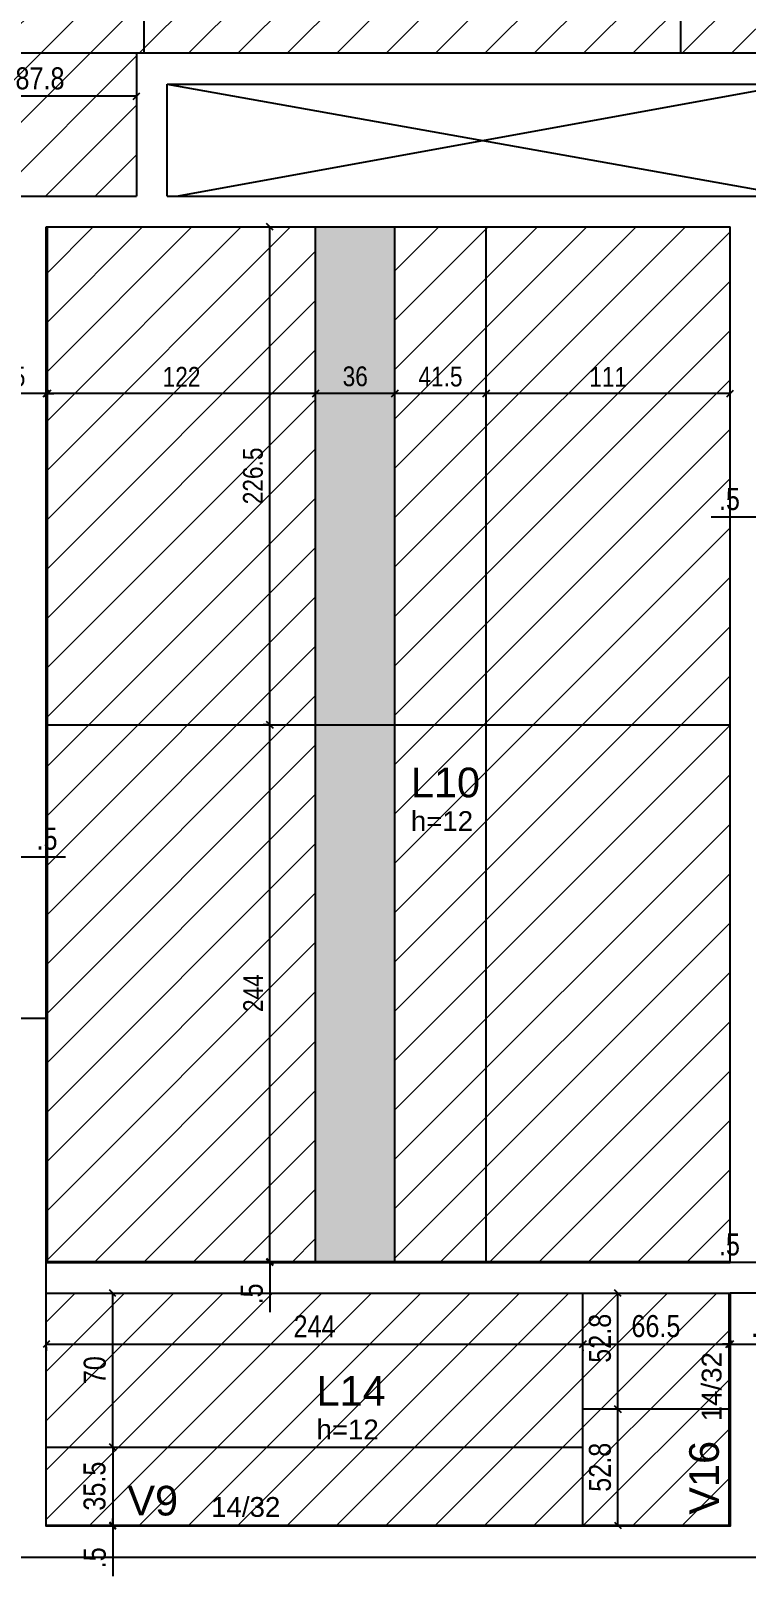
# Model space of a CAD drawing. Header units: millimetres. Extents: x 2319 to 6611, y 404 to 3152.
# Drawn here: x 4151 to 4476, y 1138 to 1841 of the extents above; entities that cross this region are included whole.
import ezdxf

# ---------------------------------------------------------------- set-up
doc = ezdxf.new("R2010")
doc.units = ezdxf.units.MM
for name, color, linetype in [('10', 252, 'Continuous'), ('9', 8, 'Continuous'), ('COTA', 241, 'Continuous'), ('ES-VIGA', 3, 'Continuous'), ('Painéis', 200, 'Continuous'), ('VIG-D', 2, 'Continuous'), ('VIG-N', 4, 'Continuous')]:
    doc.layers.add(name, color=color, linetype=linetype)
doc.layers.add('Hachura', color=251, linetype='Continuous', lineweight=9)
doc.layers.add('REAPROVEITAMENTO', color=251, linetype='Continuous', lineweight=9)
doc.styles.add('COTA TECNICA', font='techl___.ttf', dxfattribs={"height": 10})
doc.styles.add('COTA TECNICA-50', font='techl___.ttf', dxfattribs={"height": 9})
doc.styles.add('TQS_ARIAL', font='arial.ttf')
doc.dimstyles.new('COTA PAINEL-50', dxfattribs={"dimtxt": 9, "dimasz": 3, "dimexe": 3, "dimexo": 3, "dimgap": 3, "dimtad": 1, "dimdec": 1, "dimzin": 12, "dimdsep": 46, "dimtxsty": 'COTA TECNICA-50', "dimblk1": 'OBLIQUE', "dimblk2": 'OBLIQUE', "dimsah": 1, "dimcen": 0.9, "dimclrd": 4, "dimclre": 4, "dimclrt": 240, "dimadec": 1, "dimazin": 3, "dimtfac": 1, "dimtdec": 1, "dimtmove": 0, "dimatfit": 3, "dimfxl": 1, "dimtolj": 1, "dimtzin": 12, "dimarcsym": 0})
doc.dimstyles.new('PAINEL', dxfattribs={"dimtxt": 10, "dimasz": 3, "dimexe": 3, "dimexo": 3, "dimgap": 3, "dimtad": 1, "dimdec": 1, "dimzin": 12, "dimdsep": 46, "dimtxsty": 'COTA TECNICA', "dimblk1": 'OBLIQUE', "dimblk2": 'OBLIQUE', "dimsah": 1, "dimcen": 0.9, "dimclrd": 4, "dimclre": 4, "dimclrt": 240, "dimadec": 1, "dimazin": 3, "dimtfac": 1, "dimtdec": 1, "dimtmove": 0, "dimatfit": 3, "dimfxl": 1, "dimtolj": 1, "dimtzin": 12, "dimarcsym": 0})

# ---------------------------------------------------------------- blocks, each defined once
blk = doc.blocks.new('_Oblique')
at = {"color": 0, "linetype": 'ByBlock', "lineweight": -2}
blk.add_line((-0.5, -0.5), (0.5, 0.5), dxfattribs=at)
blk = doc.blocks.new('*D151')
at = {"layer": 'COTA', "color": 4, "lineweight": -2, "transparency": 16777216}
for p, q in [((4257.79, 1524.99), (4256.13, 1524.99)), ((4259.13, 1281), (4259.13, 1524.99))]:
    blk.add_line(p, q, dxfattribs=at)
at = {"layer": 'Defpoints', "color": 0, "transparency": 16777216}
for p in [(4259.13, 1524.99), (4260.79, 1524.99), (4259.13, 1281)]:
    blk.add_point(p, dxfattribs=at)
at = {"layer": 'COTA', "color": 4, "lineweight": -2, "transparency": 16777216, "xscale": 3, "yscale": 3, "zscale": 3}
for p, rotation in [((4259.13, 1524.99), 90), ((4259.13, 1281), 270)]:
    blk.add_blockref('_Oblique', p, dxfattribs=dict(at, rotation=rotation))
at = {"layer": 'COTA', "color": 240, "transparency": 16777216, "insert": (4251.57, 1403), "char_height": 9, "attachment_point": 5, "rotation": 90, "style": 'COTA TECNICA-50'}
blk.add_mtext('\\A1;244', dxfattribs=at)
blk = doc.blocks.new('*D59')
at = {"layer": 'COTA', "color": 4, "lineweight": -2, "transparency": 16777216}
blk.add_line((4259.13, 1524.99), (4259.13, 1751.5), dxfattribs=at)
at = {"layer": 'Defpoints', "color": 0, "transparency": 16777216}
for p in [(4259.13, 1751.5), (4259.13, 1751.5), (4259.13, 1524.99)]:
    blk.add_point(p, dxfattribs=at)
at = {"layer": 'COTA', "color": 4, "lineweight": -2, "transparency": 16777216, "xscale": 3, "yscale": 3, "zscale": 3}
for p, rotation in [((4259.13, 1751.5), 90), ((4259.13, 1524.99), 270)]:
    blk.add_blockref('_Oblique', p, dxfattribs=dict(at, rotation=rotation))
at = {"layer": 'COTA', "color": 240, "transparency": 16777216, "insert": (4251.54, 1638.25), "char_height": 9, "attachment_point": 5, "rotation": 90, "style": 'COTA TECNICA-50'}
blk.add_mtext('\\A1;226.5', dxfattribs=at)
blk = doc.blocks.new('*D60')
at = {"layer": 'COTA', "color": 4, "lineweight": -2, "transparency": 16777216}
blk.add_line((4468.53, 1675.78), (4357.53, 1675.78), dxfattribs=at)
at = {"layer": 'Defpoints', "color": 0, "transparency": 16777216}
for p in [(4357.53, 1675.78), (4357.53, 1675.78), (4468.53, 1675.78)]:
    blk.add_point(p, dxfattribs=at)
at = {"layer": 'COTA', "color": 4, "lineweight": -2, "transparency": 16777216, "xscale": 3, "yscale": 3, "zscale": 3, "rotation": 180}
blk.add_blockref('_Oblique', (4357.53, 1675.78), dxfattribs=at)
at = {"layer": 'COTA', "color": 4, "lineweight": -2, "transparency": 16777216, "xscale": 3, "yscale": 3, "zscale": 3}
blk.add_blockref('_Oblique', (4468.53, 1675.78), dxfattribs=at)
at = {"layer": 'COTA', "color": 240, "transparency": 16777216, "insert": (4413.03, 1683.33), "char_height": 9, "attachment_point": 5, "style": 'COTA TECNICA-50'}
blk.add_mtext('\\A1;111', dxfattribs=at)
blk = doc.blocks.new('*D61')
at = {"layer": 'COTA', "color": 4, "lineweight": -2, "transparency": 16777216}
blk.add_line((4357.53, 1675.78), (4316.03, 1675.78), dxfattribs=at)
at = {"layer": 'Defpoints', "color": 0, "transparency": 16777216}
for p in [(4316.03, 1675.78), (4316.03, 1675.78), (4357.53, 1675.78)]:
    blk.add_point(p, dxfattribs=at)
at = {"layer": 'COTA', "color": 4, "lineweight": -2, "transparency": 16777216, "xscale": 3, "yscale": 3, "zscale": 3, "rotation": 180}
blk.add_blockref('_Oblique', (4316.03, 1675.78), dxfattribs=at)
at = {"layer": 'COTA', "color": 4, "lineweight": -2, "transparency": 16777216, "xscale": 3, "yscale": 3, "zscale": 3}
blk.add_blockref('_Oblique', (4357.53, 1675.78), dxfattribs=at)
at = {"layer": 'COTA', "color": 240, "transparency": 16777216, "insert": (4336.78, 1683.38), "char_height": 9, "attachment_point": 5, "style": 'COTA TECNICA-50'}
blk.add_mtext('\\A1;41.5', dxfattribs=at)
blk = doc.blocks.new('*D62')
at = {"layer": 'COTA', "color": 4, "lineweight": -2, "transparency": 16777216}
blk.add_line((4316.03, 1675.78), (4280.03, 1675.78), dxfattribs=at)
at = {"layer": 'Defpoints', "color": 0, "transparency": 16777216}
for p in [(4280.03, 1675.78), (4280.03, 1675.78), (4316.03, 1675.78)]:
    blk.add_point(p, dxfattribs=at)
at = {"layer": 'COTA', "color": 4, "lineweight": -2, "transparency": 16777216, "xscale": 3, "yscale": 3, "zscale": 3, "rotation": 180}
blk.add_blockref('_Oblique', (4280.03, 1675.78), dxfattribs=at)
at = {"layer": 'COTA', "color": 4, "lineweight": -2, "transparency": 16777216, "xscale": 3, "yscale": 3, "zscale": 3}
blk.add_blockref('_Oblique', (4316.03, 1675.78), dxfattribs=at)
at = {"layer": 'COTA', "color": 240, "transparency": 16777216, "insert": (4298.03, 1683.48), "char_height": 9, "attachment_point": 5, "style": 'COTA TECNICA-50'}
blk.add_mtext('\\A1;36', dxfattribs=at)
blk = doc.blocks.new('*D63')
at = {"layer": 'COTA', "color": 4, "lineweight": -2, "transparency": 16777216}
blk.add_line((4280.03, 1675.78), (4158.03, 1675.78), dxfattribs=at)
at = {"layer": 'Defpoints', "color": 0, "transparency": 16777216}
for p in [(4158.03, 1675.78), (4158.03, 1675.78), (4280.03, 1675.78)]:
    blk.add_point(p, dxfattribs=at)
at = {"layer": 'COTA', "color": 4, "lineweight": -2, "transparency": 16777216, "xscale": 3, "yscale": 3, "zscale": 3, "rotation": 180}
blk.add_blockref('_Oblique', (4158.03, 1675.78), dxfattribs=at)
at = {"layer": 'COTA', "color": 4, "lineweight": -2, "transparency": 16777216, "xscale": 3, "yscale": 3, "zscale": 3}
blk.add_blockref('_Oblique', (4280.03, 1675.78), dxfattribs=at)
at = {"layer": 'COTA', "color": 240, "transparency": 16777216, "insert": (4219.03, 1683.33), "char_height": 9, "attachment_point": 5, "style": 'COTA TECNICA-50'}
blk.add_mtext('\\A1;122', dxfattribs=at)
blk = doc.blocks.new('*D64')
at = {"layer": 'COTA', "color": 4, "lineweight": -2, "transparency": 16777216}
for p, q in [((4157.53, 1675.78), (4135.94, 1675.78)), ((4158.03, 1675.78), (4157.53, 1675.78)), ((4158.03, 1675.78), (4161.03, 1675.78))]:
    blk.add_line(p, q, dxfattribs=at)
at = {"layer": 'Defpoints', "color": 0, "transparency": 16777216}
for p in [(4157.53, 1675.78), (4157.53, 1675.78), (4158.03, 1675.78)]:
    blk.add_point(p, dxfattribs=at)
at = {"layer": 'COTA', "color": 4, "lineweight": -2, "transparency": 16777216, "xscale": 3, "yscale": 3, "zscale": 3}
blk.add_blockref('_Oblique', (4157.53, 1675.78), dxfattribs=at)
at = {"layer": 'COTA', "color": 4, "lineweight": -2, "transparency": 16777216, "xscale": 3, "yscale": 3, "zscale": 3, "rotation": 180}
blk.add_blockref('_Oblique', (4158.03, 1675.78), dxfattribs=at)
at = {"layer": 'COTA', "color": 240, "transparency": 16777216, "insert": (4143.73, 1683.38), "char_height": 9, "attachment_point": 5, "style": 'COTA TECNICA-50'}
blk.add_mtext('\\A1;.5', dxfattribs=at)
blk = doc.blocks.new('*D65')
at = {"layer": 'COTA', "color": 4, "lineweight": -2, "transparency": 16777216}
for p, q in [((4259.13, 1281), (4259.13, 1284)), ((4259.13, 1281), (4259.13, 1280.5)), ((4259.13, 1280.5), (4259.13, 1257.84))]:
    blk.add_line(p, q, dxfattribs=at)
at = {"layer": 'Defpoints', "color": 0, "transparency": 16777216}
for p in [(4259.13, 1281), (4259.13, 1280.5), (4259.13, 1280.5)]:
    blk.add_point(p, dxfattribs=at)
at = {"layer": 'COTA', "color": 4, "lineweight": -2, "transparency": 16777216, "xscale": 3, "yscale": 3, "zscale": 3}
for p, rotation in [((4259.13, 1281), 270), ((4259.13, 1280.5), 90)]:
    blk.add_blockref('_Oblique', p, dxfattribs=dict(at, rotation=rotation))
at = {"layer": 'COTA', "color": 240, "transparency": 16777216, "insert": (4251.02, 1266.17), "char_height": 10, "attachment_point": 5, "rotation": 90, "style": 'COTA TECNICA'}
blk.add_mtext('\\A1;.5', dxfattribs=at)
blk = doc.blocks.new('*D75')
at = {"layer": 'COTA', "color": 4, "lineweight": -2, "transparency": 16777216}
blk.add_line((4187.71, 1266.5), (4187.71, 1196.5), dxfattribs=at)
at = {"layer": 'Defpoints', "color": 0, "transparency": 16777216}
for p in [(4187.71, 1266.5), (4187.71, 1196.5), (4187.71, 1196.5)]:
    blk.add_point(p, dxfattribs=at)
at = {"layer": 'COTA', "color": 4, "lineweight": -2, "transparency": 16777216, "xscale": 3, "yscale": 3, "zscale": 3}
for p, rotation in [((4187.71, 1266.5), 90), ((4187.71, 1196.5), 270)]:
    blk.add_blockref('_Oblique', p, dxfattribs=dict(at, rotation=rotation))
at = {"layer": 'COTA', "color": 240, "transparency": 16777216, "insert": (4179.61, 1231.5), "char_height": 10, "attachment_point": 5, "rotation": 90, "style": 'COTA TECNICA'}
blk.add_mtext('\\A1;70', dxfattribs=at)
blk = doc.blocks.new('*D76')
at = {"layer": 'COTA', "color": 4, "lineweight": -2, "transparency": 16777216}
for p, q in [((4187.72, 1196.5), (4187.72, 1160.99)), ((4190.71, 1196.5), (4190.72, 1196.5)), ((4190.71, 1160.99), (4190.72, 1160.99))]:
    blk.add_line(p, q, dxfattribs=at)
at = {"layer": 'Defpoints', "color": 0, "transparency": 16777216}
for p in [(4187.71, 1196.5), (4187.71, 1160.99), (4187.72, 1160.99)]:
    blk.add_point(p, dxfattribs=at)
at = {"layer": 'COTA', "color": 4, "lineweight": -2, "transparency": 16777216, "xscale": 3, "yscale": 3, "zscale": 3}
for p, rotation in [((4187.72, 1196.5), 90), ((4187.72, 1160.99), 270)]:
    blk.add_blockref('_Oblique', p, dxfattribs=dict(at, rotation=rotation))
at = {"layer": 'COTA', "color": 240, "transparency": 16777216, "insert": (4179.5, 1178.75), "char_height": 10, "attachment_point": 5, "rotation": 90, "style": 'COTA TECNICA'}
blk.add_mtext('\\A1;35.5', dxfattribs=at)
blk = doc.blocks.new('*D153')
at = {"layer": 'COTA', "color": 4, "lineweight": -2, "transparency": 16777216}
for p, q in [((4401.53, 1241.13), (4401.53, 1246.37)), ((4157.53, 1243.37), (4401.53, 1243.37)), ((4157.53, 1242.12), (4157.53, 1240.37))]:
    blk.add_line(p, q, dxfattribs=at)
at = {"layer": 'Defpoints', "color": 0, "transparency": 16777216}
for p in [(4157.53, 1245.12), (4401.53, 1243.37), (4401.53, 1238.13)]:
    blk.add_point(p, dxfattribs=at)
at = {"layer": 'COTA', "color": 4, "lineweight": -2, "transparency": 16777216, "xscale": 3, "yscale": 3, "zscale": 3, "rotation": 180}
blk.add_blockref('_Oblique', (4157.53, 1243.37), dxfattribs=at)
at = {"layer": 'COTA', "color": 4, "lineweight": -2, "transparency": 16777216, "xscale": 3, "yscale": 3, "zscale": 3}
blk.add_blockref('_Oblique', (4401.53, 1243.37), dxfattribs=at)
at = {"layer": 'COTA', "color": 240, "transparency": 16777216, "insert": (4279.53, 1251.44), "char_height": 10, "attachment_point": 5, "style": 'COTA TECNICA'}
blk.add_mtext('\\A1;244', dxfattribs=at)
blk = doc.blocks.new('*D154')
at = {"layer": 'COTA', "color": 4, "lineweight": -2, "transparency": 16777216}
for p, q in [((4468.03, 1246.35), (4468.03, 1240.37)), ((4401.53, 1243.37), (4468.03, 1243.37)), ((4401.53, 1240.75), (4401.53, 1240.37))]:
    blk.add_line(p, q, dxfattribs=at)
at = {"layer": 'Defpoints', "color": 0, "transparency": 16777216}
for p in [(4468.03, 1249.35), (4401.53, 1243.75), (4468.03, 1243.37)]:
    blk.add_point(p, dxfattribs=at)
at = {"layer": 'COTA', "color": 4, "lineweight": -2, "transparency": 16777216, "xscale": 3, "yscale": 3, "zscale": 3, "rotation": 180}
blk.add_blockref('_Oblique', (4401.53, 1243.37), dxfattribs=at)
at = {"layer": 'COTA', "color": 4, "lineweight": -2, "transparency": 16777216, "xscale": 3, "yscale": 3, "zscale": 3}
blk.add_blockref('_Oblique', (4468.03, 1243.37), dxfattribs=at)
at = {"layer": 'COTA', "color": 240, "transparency": 16777216, "insert": (4434.78, 1251.48), "char_height": 10, "attachment_point": 5, "style": 'COTA TECNICA'}
blk.add_mtext('\\A1;66.5', dxfattribs=at)
blk = doc.blocks.new('*D77')
at = {"layer": 'COTA', "color": 4, "lineweight": -2, "transparency": 16777216}
for p, q in [((4468.03, 1243.37), (4465.03, 1243.37)), ((4468.03, 1243.37), (4468.53, 1243.37)), ((4468.53, 1243.37), (4491.19, 1243.37))]:
    blk.add_line(p, q, dxfattribs=at)
at = {"layer": 'Defpoints', "color": 0, "transparency": 16777216}
for p in [(4468.03, 1243.37), (4468.53, 1243.37), (4468.53, 1243.37)]:
    blk.add_point(p, dxfattribs=at)
at = {"layer": 'COTA', "color": 4, "lineweight": -2, "transparency": 16777216, "xscale": 3, "yscale": 3, "zscale": 3}
blk.add_blockref('_Oblique', (4468.03, 1243.37), dxfattribs=at)
at = {"layer": 'COTA', "color": 4, "lineweight": -2, "transparency": 16777216, "xscale": 3, "yscale": 3, "zscale": 3, "rotation": 180}
blk.add_blockref('_Oblique', (4468.53, 1243.37), dxfattribs=at)
at = {"layer": 'COTA', "color": 240, "transparency": 16777216, "insert": (4482.86, 1251.48), "char_height": 10, "attachment_point": 5, "style": 'COTA TECNICA'}
blk.add_mtext('\\A1;.5', dxfattribs=at)
blk = doc.blocks.new('*D78')
at = {"layer": 'COTA', "color": 4, "lineweight": -2, "transparency": 16777216}
for p, q in [((4187.72, 1160.99), (4187.72, 1163.99)), ((4187.72, 1160.99), (4187.72, 1160.49)), ((4187.72, 1160.49), (4187.72, 1137.84)), ((4190.71, 1160.99), (4190.72, 1160.99)), ((4190.71, 1160.49), (4190.72, 1160.49))]:
    blk.add_line(p, q, dxfattribs=at)
at = {"layer": 'Defpoints', "color": 0, "transparency": 16777216}
for p in [(4187.71, 1160.99), (4187.71, 1160.49), (4187.72, 1160.49)]:
    blk.add_point(p, dxfattribs=at)
at = {"layer": 'COTA', "color": 4, "lineweight": -2, "transparency": 16777216, "xscale": 3, "yscale": 3, "zscale": 3}
for p, rotation in [((4187.72, 1160.99), 270), ((4187.72, 1160.49), 90)]:
    blk.add_blockref('_Oblique', p, dxfattribs=dict(at, rotation=rotation))
at = {"layer": 'COTA', "color": 240, "transparency": 16777216, "insert": (4179.61, 1146.16), "char_height": 10, "attachment_point": 5, "rotation": 90, "style": 'COTA TECNICA'}
blk.add_mtext('\\A1;.5', dxfattribs=at)
blk = doc.blocks.new('*D16')
at = {"layer": 'COTA', "color": 4, "lineweight": -2, "transparency": 16777216}
for p, q in [((4143.03, 1465.06), (4140.03, 1465.06)), ((4143.03, 1465.06), (4143.53, 1465.06)), ((4143.53, 1465.06), (4166.19, 1465.06))]:
    blk.add_line(p, q, dxfattribs=at)
at = {"layer": 'Defpoints', "color": 0, "transparency": 16777216}
for p in [(4143.03, 1465.06), (4143.53, 1465.06), (4143.53, 1465.06)]:
    blk.add_point(p, dxfattribs=at)
at = {"layer": 'COTA', "color": 4, "lineweight": -2, "transparency": 16777216, "xscale": 3, "yscale": 3, "zscale": 3}
blk.add_blockref('_Oblique', (4143.03, 1465.06), dxfattribs=at)
at = {"layer": 'COTA', "color": 4, "lineweight": -2, "transparency": 16777216, "xscale": 3, "yscale": 3, "zscale": 3, "rotation": 180}
blk.add_blockref('_Oblique', (4143.53, 1465.06), dxfattribs=at)
at = {"layer": 'COTA', "color": 240, "transparency": 16777216, "insert": (4157.86, 1473.16), "char_height": 10, "attachment_point": 5, "style": 'COTA TECNICA'}
blk.add_mtext('\\A1;.5', dxfattribs=at)
blk = doc.blocks.new('*D126')
at = {"layer": 'COTA', "color": 4, "lineweight": -2, "transparency": 16777216}
for p, q in [((4482.53, 1280.5), (4459.87, 1280.5)), ((4483.03, 1280.5), (4482.53, 1280.5)), ((4483.03, 1280.5), (4486.03, 1280.5))]:
    blk.add_line(p, q, dxfattribs=at)
at = {"layer": 'Defpoints', "color": 0, "transparency": 16777216}
for p in [(4482.53, 1280.5), (4482.53, 1280.5), (4483.03, 1280.5)]:
    blk.add_point(p, dxfattribs=at)
at = {"layer": 'COTA', "color": 4, "lineweight": -2, "transparency": 16777216, "xscale": 3, "yscale": 3, "zscale": 3}
blk.add_blockref('_Oblique', (4482.53, 1280.5), dxfattribs=at)
at = {"layer": 'COTA', "color": 4, "lineweight": -2, "transparency": 16777216, "xscale": 3, "yscale": 3, "zscale": 3, "rotation": 180}
blk.add_blockref('_Oblique', (4483.03, 1280.5), dxfattribs=at)
at = {"layer": 'COTA', "color": 240, "transparency": 16777216, "insert": (4468.2, 1288.61), "char_height": 10, "attachment_point": 5, "style": 'COTA TECNICA'}
blk.add_mtext('\\A1;.5', dxfattribs=at)
blk = doc.blocks.new('*D28')
at = {"layer": 'COTA', "color": 4, "lineweight": -2, "transparency": 16777216}
for p, q in [((4482.53, 1619.55), (4459.87, 1619.55)), ((4483.03, 1619.55), (4482.53, 1619.55)), ((4483.03, 1619.55), (4486.03, 1619.55))]:
    blk.add_line(p, q, dxfattribs=at)
at = {"layer": 'Defpoints', "color": 0, "transparency": 16777216}
for p in [(4482.53, 1619.55), (4482.53, 1619.55), (4483.03, 1619.55)]:
    blk.add_point(p, dxfattribs=at)
at = {"layer": 'COTA', "color": 4, "lineweight": -2, "transparency": 16777216, "xscale": 3, "yscale": 3, "zscale": 3}
blk.add_blockref('_Oblique', (4482.53, 1619.55), dxfattribs=at)
at = {"layer": 'COTA', "color": 4, "lineweight": -2, "transparency": 16777216, "xscale": 3, "yscale": 3, "zscale": 3, "rotation": 180}
blk.add_blockref('_Oblique', (4483.03, 1619.55), dxfattribs=at)
at = {"layer": 'COTA', "color": 240, "transparency": 16777216, "insert": (4468.2, 1627.66), "char_height": 10, "attachment_point": 5, "style": 'COTA TECNICA'}
blk.add_mtext('\\A1;.5', dxfattribs=at)
blk = doc.blocks.new('*D168')
at = {"layer": 'COTA', "color": 4, "lineweight": -2, "transparency": 16777216}
blk.add_line((4417.49, 1160.94), (4417.49, 1213.72), dxfattribs=at)
at = {"layer": 'Defpoints', "color": 0, "transparency": 16777216}
for p in [(4417.49, 1213.72), (4417.49, 1213.72), (4417.49, 1160.94)]:
    blk.add_point(p, dxfattribs=at)
at = {"layer": 'COTA', "color": 4, "lineweight": -2, "transparency": 16777216, "xscale": 3, "yscale": 3, "zscale": 3}
for p, rotation in [((4417.49, 1213.72), 90), ((4417.49, 1160.94), 270)]:
    blk.add_blockref('_Oblique', p, dxfattribs=dict(at, rotation=rotation))
at = {"layer": 'COTA', "color": 240, "transparency": 16777216, "insert": (4409.36, 1187.33), "char_height": 10, "attachment_point": 5, "rotation": 90, "style": 'COTA TECNICA'}
blk.add_mtext('\\A1;52.8', dxfattribs=at)
blk = doc.blocks.new('*D169')
at = {"layer": 'COTA', "color": 4, "lineweight": -2, "transparency": 16777216}
blk.add_line((4198.53, 1810.91), (4110.78, 1810.91), dxfattribs=at)
at = {"layer": 'Defpoints', "color": 0, "transparency": 16777216}
for p in [(4110.78, 1810.91), (4110.78, 1810.91), (4198.53, 1810.91)]:
    blk.add_point(p, dxfattribs=at)
at = {"layer": 'COTA', "color": 4, "lineweight": -2, "transparency": 16777216, "xscale": 3, "yscale": 3, "zscale": 3, "rotation": 180}
blk.add_blockref('_Oblique', (4110.78, 1810.91), dxfattribs=at)
at = {"layer": 'COTA', "color": 4, "lineweight": -2, "transparency": 16777216, "xscale": 3, "yscale": 3, "zscale": 3}
blk.add_blockref('_Oblique', (4198.53, 1810.91), dxfattribs=at)
at = {"layer": 'COTA', "color": 240, "transparency": 16777216, "insert": (4154.65, 1819), "char_height": 10, "attachment_point": 5, "style": 'COTA TECNICA'}
blk.add_mtext('\\A1;87.8', dxfattribs=at)
blk = doc.blocks.new('*D170')
at = {"layer": 'COTA', "color": 4, "lineweight": -2, "transparency": 16777216}
blk.add_line((4417.49, 1213.72), (4417.49, 1266.49), dxfattribs=at)
at = {"layer": 'Defpoints', "color": 0, "transparency": 16777216}
for p in [(4417.49, 1266.49), (4417.49, 1266.49), (4417.49, 1213.72)]:
    blk.add_point(p, dxfattribs=at)
at = {"layer": 'COTA', "color": 4, "lineweight": -2, "transparency": 16777216, "xscale": 3, "yscale": 3, "zscale": 3}
for p, rotation in [((4417.49, 1266.49), 90), ((4417.49, 1213.72), 270)]:
    blk.add_blockref('_Oblique', p, dxfattribs=dict(at, rotation=rotation))
at = {"layer": 'COTA', "color": 240, "transparency": 16777216, "insert": (4409.36, 1246.01), "char_height": 10, "attachment_point": 5, "rotation": 90, "style": 'COTA TECNICA'}
blk.add_mtext('\\A1;52.8', dxfattribs=at)

msp = doc.modelspace()

# ---------------------------------------------------------------- hatches: boundary and pattern name
at = {"layer": 'Hachura', "linetype": 'ByBlock'}
h = msp.add_hatch(color=256, dxfattribs=at)
h.dxf.hatch_style = 1
h.paths.add_polyline_path([(4316.03, 1751.5), (4280.03, 1751.5), (4280.03, 1281), (4316.03, 1281)])
at = {"layer": 'REAPROVEITAMENTO', "linetype": 'ByBlock'}
h = msp.add_hatch(dxfattribs=at)
h.set_pattern_fill('ANSI31', color=256, scale=5, style=2)
h.set_pattern_definition([(45, (-1549.891, -955.687), (-11.22532, 11.22532), [])])
h.paths.add_polyline_path([(4023.03, 1934.5), (4690.03, 1934.5), (4690.03, 2056.5), (4023.03, 2056.5)])
h.paths.add_polyline_path([(4690.03, 1914.5), (4023.03, 1914.5), (4023.03, 1580.5), (4143.53, 1580.5), (4143.53, 1765.5), (4198.53, 1765.5), (4198.53, 1830.5), (4690.03, 1830.5)])
h = msp.add_hatch(dxfattribs=at)
h.set_pattern_fill('ANSI31', color=256, scale=5, style=2)
h.set_pattern_definition([(45, (-1450.391, -1385.724), (-11.22532, 11.22532), [])])
h.paths.add_polyline_path([(4357.53, 1751.5), (4357.53, 1751.5), (4316.03, 1751.5), (4316.03, 1281), (4280.03, 1281), (4280.03, 1751.5), (4158.03, 1751.5), (4158.03, 1280.5), (4468.53, 1280.5), (4468.53, 1751.5)])
h = msp.add_hatch(dxfattribs=at)
h.set_pattern_fill('ANSI31', color=256, scale=5, style=2)
h.set_pattern_definition([(45, (-1466.389, -1788.724), (-11.22532, 11.22532), [])])
h.paths.add_polyline_path([(4468.03, 1160.99), (4468.03, 1266.49), (4157.53, 1266.5), (4157.54, 1160.98)])

# ---------------------------------------------------------------- linework, layer by layer
at = {"layer": '10', "color": 252, "linetype": 'Continuous'}
for p, q in [((4212.53, 1816.5), (4497.53, 1765.5)), ((4497.53, 1816.5), (4217.53, 1765.5))]:
    msp.add_line(p, q, dxfattribs=at)
at = {"layer": '9', "color": 8, "linetype": 'Continuous'}
for p, q in [((4512.53, 1830.5), (4198.53, 1830.5)), ((4198.53, 1830.49), (4198.53, 1816.5)), ((4198.53, 1816.5), (4198.53, 1765.5)), ((4212.53, 1816.5), (4498.53, 1816.5)), ((4212.53, 1765.5), (4212.53, 1816.5)), ((4143.53, 1765.5), (4198.53, 1765.5)), ((4212.53, 1765.5), (4498.53, 1765.5)), ((4157.53, 1391.5), (4157.53, 1751.5)), ((4157.53, 1751.5), (4468.53, 1751.5)), ((4468.53, 1196.5), (4468.53, 1266.5))]:
    msp.add_line(p, q, dxfattribs=at)
for points in [[(4157.53, 1280.5), (4468.53, 1280.5), (4468.53, 1751.5)], [(4157.53, 1266.5), (4468.53, 1266.5)]]:
    msp.add_lwpolyline(points, dxfattribs=at)
at = {"layer": 'ES-VIGA', "linetype": 'Continuous'}
for points in [[(4143.53, 1391.5), (4143.53, 1146.44), (4482.53, 1146.49), (4482.53, 1266.5), (4468.53, 1266.5), (4468.53, 1160.49), (4157.53, 1160.49), (4157.53, 1391.5), (4143.53, 1391.5)], [(4143.53, 1266.5), (4143.53, 1146.44), (4482.53, 1146.49), (4482.53, 1196.5)]]:
    msp.add_lwpolyline(points, dxfattribs=at)
at = {"layer": 'Painéis'}
for p, q in [((4202.03, 1830.5), (4202.03, 2056.5)), ((4446.03, 1830.5), (4446.03, 2056.5)), ((4198.53, 1830.5), (4023.03, 1830.5)), ((4158.03, 1280.5), (4158.03, 1751.5)), ((4280.03, 1281), (4280.03, 1751.5)), ((4316.03, 1281), (4316.03, 1751.5)), ((4357.53, 1281), (4357.53, 1751.5)), ((4158.03, 1524.99), (4468.53, 1524.99)), ((4158.03, 1281), (4468.53, 1281)), ((4157.54, 1161), (4157.53, 1266.5)), ((4401.54, 1160.98), (4401.53, 1266.5)), ((4468.04, 1160.95), (4468.03, 1266.5)), ((4468.03, 1213.72), (4401.53, 1213.73)), ((4157.53, 1196.5), (4401.54, 1196.49)), ((4157.54, 1161), (4468.04, 1160.95))]:
    msp.add_line(p, q, dxfattribs=at)

# ---------------------------------------------------------------- texts
at = {"layer": 'VIG-D', "linetype": 'Continuous', "style": 'TQS_ARIAL'}
for s, p in [('h=12', (4323.32, 1476.75)), ('h=12', (4280.42, 1200.04)), ('14/32', (4232.49, 1164.79))]:
    msp.add_text(s, height=9, dxfattribs=at).set_placement(p)
msp.add_text('14/32', height=9, rotation=90, dxfattribs=at).set_placement((4464.6, 1208.29))
at = {"layer": 'VIG-N', "linetype": 'Continuous', "style": 'TQS_ARIAL'}
for s, p in [('L10', (4323.32, 1492.05)), ('L14', (4280.42, 1215.34)), ('V9', (4194.41, 1165.41))]:
    msp.add_text(s, height=13.5, dxfattribs=at).set_placement(p)
msp.add_text('V16', height=13.5, rotation=90, dxfattribs=at).set_placement((4463.4, 1165.77))

# ---------------------------------------------------------------- dimensions: what is measured, and where the dimension line sits
at = {"layer": 'COTA'}
for base, p1, p2, dimstyle, picture, middle in [((4110.77743408, 1810.90657174), (4198.52743408, 1810.90657174), (4110.77743408, 1810.90657174), 'PAINEL', '*D169', (4154.65243408, 1819.00160098)), ((4157.53, 1675.78), (4158.03, 1675.78), (4157.53, 1675.78), 'COTA PAINEL-50', '*D64', (4143.73, 1683.38)), ((4158.03, 1675.78), (4280.03, 1675.78), (4158.03, 1675.78), 'COTA PAINEL-50', '*D63', (4219.03, 1683.33)), ((4280.03, 1675.78), (4316.03, 1675.78), (4280.03, 1675.78), 'COTA PAINEL-50', '*D62', (4298.03, 1683.48)), ((4316.03, 1675.78), (4357.53, 1675.78), (4316.03, 1675.78), 'COTA PAINEL-50', '*D61', (4336.78, 1683.38)), ((4357.53, 1675.78), (4468.53, 1675.78), (4357.53, 1675.78), 'COTA PAINEL-50', '*D60', (4413.03, 1683.33)), ((4482.53, 1619.55), (4483.03, 1619.55), (4482.53, 1619.55), 'PAINEL', '*D28', (4468.2, 1627.66)), ((4143.53, 1465.06), (4143.03, 1465.06), (4143.53, 1465.06), 'PAINEL', '*D16', (4157.86, 1473.16)), ((4482.53, 1280.5), (4483.03, 1280.5), (4482.53, 1280.5), 'PAINEL', '*D126', (4468.2, 1288.61)), ((4401.53, 1243.37), (4157.53, 1245.12), (4401.53, 1238.13), 'PAINEL', '*D153', (4279.53, 1251.44)), ((4468.03, 1243.37), (4401.53, 1243.75), (4468.03, 1249.35), 'PAINEL', '*D154', (4434.78, 1251.48))]:
    dim = msp.add_linear_dim(base=base, p1=p1, p2=p2, dimstyle=dimstyle, dxfattribs=at)
    dim.commit()
    dim.dimension.update_dxf_attribs({"geometry": picture, "text_midpoint": middle})
for base, p1, p2, dimstyle, picture, middle in [((4259.13, 1751.5), (4259.13, 1524.99), (4259.13, 1751.5), 'COTA PAINEL-50', '*D59', (4251.54, 1638.25)), ((4259.13, 1524.99), (4259.13, 1281), (4260.79, 1524.99), 'COTA PAINEL-50', '*D151', (4251.57, 1403)), ((4259.13, 1280.5), (4259.13, 1281), (4259.13, 1280.5), 'PAINEL', '*D65', (4251.02, 1266.17)), ((4187.71, 1196.5), (4187.71, 1266.5), (4187.71, 1196.5), 'PAINEL', '*D75', (4179.61, 1231.5)), ((4187.72, 1160.99), (4187.71, 1196.5), (4187.71, 1160.99), 'PAINEL', '*D76', (4179.5, 1178.75))]:
    dim = msp.add_linear_dim(base=base, p1=p1, p2=p2, angle=90, dimstyle=dimstyle, dxfattribs=at)
    dim.commit()
    dim.dimension.update_dxf_attribs({"geometry": picture, "text_midpoint": middle})
for base, p1, p2, picture, middle in [((4417.49, 1266.49), (4417.49, 1213.72), (4417.49, 1266.49), '*D170', (4417.49, 1246.01)), ((4417.49, 1213.72), (4417.49, 1160.94), (4417.49, 1213.72), '*D168', (4417.49, 1187.33))]:
    dim = msp.add_linear_dim(base=base, p1=p1, p2=p2, angle=90, dimstyle='PAINEL', dxfattribs=at)
    dim.commit()
    dim.dimension.update_dxf_attribs({"geometry": picture, "text_midpoint": middle, "dimtype": 161})
for p1, p2, distance, picture, middle in [((4468.03, 1243.37), (4468.53, 1243.37), 0, '*D77', (4482.86, 1251.48)), ((4187.71, 1160.99), (4187.71, 1160.49), 0.01, '*D78', (4179.61, 1146.16))]:
    dim = msp.add_aligned_dim(p1=p1, p2=p2, distance=distance, dimstyle='PAINEL', dxfattribs=at)
    dim.commit()
    dim.dimension.update_dxf_attribs({"geometry": picture, "text_midpoint": middle})

doc.saveas('drawing.dxf')
